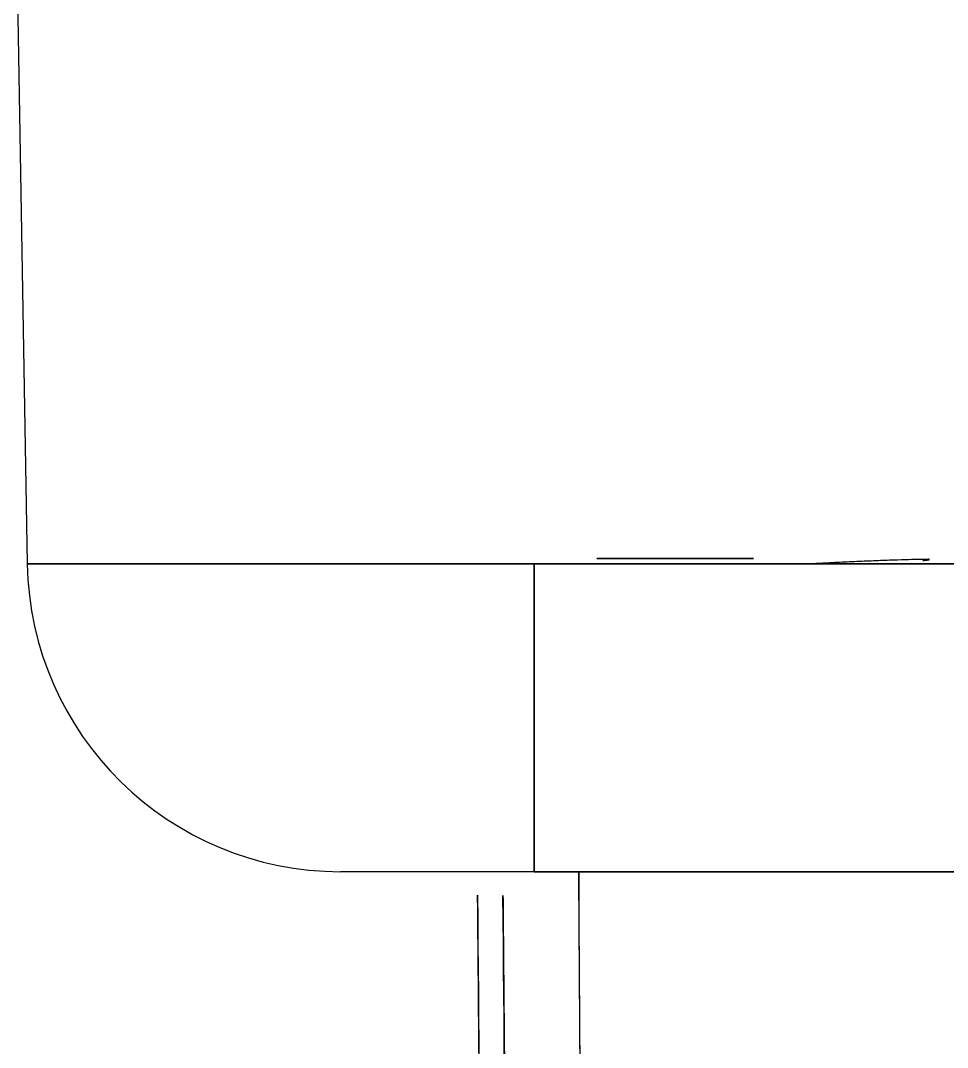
# Model space of a CAD drawing. Extents: x 86520 to 160660, y -2551 to 2752.
# Drawn here: x 86705.91 to 86713.3, y 1576.06 to 1584.25 of the extents above; entities that cross this region are included whole.
import ezdxf

# ---------------------------------------------------------------- set-up
doc = ezdxf.new("R2010")
doc.units = 0
doc.header["$LTSCALE"] = 10
doc.header["$MEASUREMENT"] = 0
doc.layers.add('1', color=7, linetype='CONTINUOUS')

msp = doc.modelspace()

# ---------------------------------------------------------------- linework, layer by layer
at = {"layer": '1', "color": 7, "linetype": 'CONTINUOUS'}
for p, q in [((86705.6907, 1595.5057), (86705.9628, 1579.9176)), ((86710.0057, 1579.9177), (86705.9628, 1579.9177)), ((86710.0057, 1577.4613), (86710.0057, 1579.9177)), ((86710.0057, 1577.4613), (86708.4624, 1577.4613))]:
    msp.add_line(p, q, dxfattribs=at)
msp.add_arc((86708.4624, 1579.9613), 2.5, 181, 270, dxfattribs=at)
for points, degree, knots in [([(86705.9628, 1579.9177), (86705.9629, 1579.9177), (86705.9889, 1579.9177), (86706.0921, 1579.9177), (86706.1693, 1579.9177), (86706.3718, 1579.9177), (86706.4972, 1579.9177), (86706.7912, 1579.9177), (86706.9598, 1579.9177), (86707.334, 1579.9177), (86707.5396, 1579.9177), (86707.9796, 1579.9177), (86708.2141, 1579.9177), (86708.703, 1579.9177), (86708.9574, 1579.9177), (86709.4765, 1579.9177), (86709.7411, 1579.9177), (86710.0057, 1579.9177)], 3, [0, 0, 0, 0, 0.124838, 0.124838, 0.249862, 0.249862, 0.374885, 0.374885, 0.499908, 0.499908, 0.624931, 0.624931, 0.749954, 0.749954, 0.874977, 0.874977, 1, 1, 1, 1]), ([(86710.0057, 1579.9177), (86710.0057, 1579.7559), (86710.0057, 1579.5944), (86710.0057, 1579.278), (86710.0057, 1579.1231), (86710.0057, 1578.8258), (86710.0057, 1578.6833), (86710.0057, 1578.4162), (86710.0057, 1578.2916), (86710.0057, 1578.0648), (86710.0057, 1577.9626), (86710.0057, 1577.7846), (86710.0057, 1577.7087), (86710.0057, 1577.5862), (86710.0057, 1577.5395), (86710.0057, 1577.4772), (86710.0057, 1577.4614), (86710.0057, 1577.4613)], 3, [0, 0, 0, 0, 0.125043, 0.125043, 0.250087, 0.250087, 0.37513, 0.37513, 0.500173, 0.500173, 0.625217, 0.625217, 0.75026, 0.75026, 0.875304, 0.875304, 1, 1, 1, 1]), ([(86710.5054, 1579.9613), (86710.5636, 1579.9613), (86710.6915, 1579.9613), (86710.8811, 1579.9613), (86711.0713, 1579.9613), (86711.2462, 1579.9613), (86711.4019, 1579.9613), (86711.5314, 1579.9613), (86711.6321, 1579.9613), (86711.7039, 1579.9613), (86711.7466, 1579.9613), (86711.7557, 1579.9613), (86711.7557, 1579.9613), (86711.7557, 1579.9613)], 3, [0, 0, 0, 0, 0.080765, 0.180332, 0.281835, 0.38704, 0.491929, 0.593236, 0.692737, 0.792304, 0.893807, 0.999012, 1, 1, 1, 1]), ([(86711.7557, 1579.9613), (86711.7557, 1579.9613), (86711.7557, 1579.9613), (86711.7557, 1579.9613), (86711.7444, 1579.9613), (86711.6997, 1579.9613), (86711.6663, 1579.9613), (86711.5786, 1579.9613), (86711.5244, 1579.9613), (86711.3971, 1579.9613), (86711.3241, 1579.9613), (86711.1621, 1579.9613), (86711.0732, 1579.9613), (86710.8827, 1579.9613), (86710.7812, 1579.9613), (86710.6198, 1579.9613), (86710.5631, 1579.9613), (86710.5055, 1579.9613)], 3, [0, 0, 0, 0, 0.000511, 0.000511, 0.153689, 0.153689, 0.306868, 0.306868, 0.460046, 0.460046, 0.613225, 0.613225, 0.766403, 0.766403, 0.919582, 0.919582, 1, 1, 1, 1]), ([(86710.0057, 1577.4613), (86709.3672, 1577.4613), (86708.4629, 1577.4613), (86708.4624, 1577.4613), (86708.4624, 1577.4613)], 2, [0, 0, 0, 0.499959, 0.999918, 1, 1, 1]), ([(86709.5549, 1577.2729), (86709.5909, 1573.1114), (86709.6363, 1568.9494), (86709.7387, 1562.7086), (86709.7784, 1560.6286), (86709.8362, 1558.2893), (86709.8428, 1558.0294), (86709.8563, 1557.5095), (86709.8771, 1556.7298), (86709.9304, 1554.9111), (86709.9887, 1553.3541), (86710.037, 1552.3181)], 3, [0, 0, 0, 0, 0.5, 0.5, 0.75, 0.75, 0.78125, 0.78125, 0.8125, 0.875, 1, 1, 1, 1]), ([(86710.0371, 1552.3181), (86710.035, 1552.3628), (86710.0309, 1552.4528), (86710.0248, 1552.5887), (86710.0187, 1552.7265), (86710.0126, 1552.8662), (86710.0066, 1553.0077), (86710.0006, 1553.1511), (86709.9947, 1553.2964), (86709.9888, 1553.4436), (86709.9829, 1553.5926), (86709.977, 1553.7435), (86709.9712, 1553.8963), (86709.9654, 1554.0509), (86709.9596, 1554.2074), (86709.9539, 1554.3658), (86709.9482, 1554.5261), (86709.9425, 1554.6882), (86709.9369, 1554.8522), (86709.9313, 1555.0181), (86709.9257, 1555.1858), (86709.9202, 1555.3554), (86709.9147, 1555.5269), (86709.9092, 1555.7002), (86709.9037, 1555.8755), (86709.8983, 1556.0526), (86709.8929, 1556.2315), (86709.8876, 1556.4124), (86709.8823, 1556.5951), (86709.877, 1556.7796), (86709.8717, 1556.9661), (86709.8665, 1557.1544), (86709.8613, 1557.3446), (86709.8561, 1557.5367), (86709.851, 1557.7306), (86709.8459, 1557.9264), (86709.8408, 1558.1241), (86709.8358, 1558.3236), (86709.8307, 1558.525), (86709.8258, 1558.7283), (86709.8208, 1558.9335), (86709.8159, 1559.1405), (86709.811, 1559.3494), (86709.8061, 1559.5602), (86709.8013, 1559.7728), (86709.7965, 1559.9873), (86709.7917, 1560.2037), (86709.787, 1560.422), (86709.7823, 1560.6421), (86709.7776, 1560.8641), (86709.773, 1561.088), (86709.7684, 1561.3137), (86709.7638, 1561.5413), (86709.7592, 1561.7708), (86709.7547, 1562.0021), (86709.7502, 1562.2354), (86709.7457, 1562.4705), (86709.7413, 1562.7074), (86709.7369, 1562.9463), (86709.7325, 1563.187), (86709.7282, 1563.4295), (86709.7239, 1563.674), (86709.7196, 1563.9203), (86709.7153, 1564.1685), (86709.7111, 1564.4186), (86709.7069, 1564.6705), (86709.7028, 1564.9243), (86709.6986, 1565.18), (86709.6945, 1565.4375), (86709.6905, 1565.6969), (86709.6864, 1565.9582), (86709.6824, 1566.2214), (86709.6784, 1566.4864), (86709.6745, 1566.7533), (86709.6706, 1567.0221), (86709.6667, 1567.2927), (86709.6628, 1567.5652), (86709.659, 1567.8396), (86709.6552, 1568.1159), (86709.6514, 1568.394), (86709.6477, 1568.674), (86709.644, 1568.9559), (86709.6403, 1569.2396), (86709.6367, 1569.5252), (86709.633, 1569.8127), (86709.6295, 1570.1021), (86709.6259, 1570.3933), (86709.6224, 1570.6864), (86709.6189, 1570.9813), (86709.6154, 1571.2782), (86709.612, 1571.5769), (86709.6086, 1571.8775), (86709.6052, 1572.1799), (86709.6018, 1572.4842), (86709.5985, 1572.7904), (86709.5952, 1573.0985), (86709.592, 1573.4084), (86709.5888, 1573.7202), (86709.5856, 1574.0339), (86709.5824, 1574.3494), (86709.5793, 1574.6669), (86709.5761, 1574.9861), (86709.5731, 1575.3073), (86709.57, 1575.6303), (86709.567, 1575.9552), (86709.564, 1576.282), (86709.5611, 1576.6106), (86709.5581, 1576.9412), (86709.5562, 1577.1621), (86709.5553, 1577.2729)], 3, [0, 0, 0, 0, 0.005388, 0.01085, 0.016387, 0.021998, 0.027683, 0.033443, 0.039278, 0.045186, 0.05117, 0.057227, 0.063359, 0.069566, 0.075847, 0.082203, 0.088633, 0.095138, 0.101717, 0.108371, 0.1151, 0.121903, 0.128781, 0.135733, 0.14276, 0.149862, 0.157038, 0.164289, 0.171614, 0.179014, 0.186489, 0.194039, 0.201663, 0.209362, 0.217136, 0.224984, 0.232907, 0.240905, 0.248978, 0.257125, 0.265347, 0.273644, 0.282015, 0.290462, 0.298983, 0.307578, 0.316249, 0.324994, 0.333814, 0.342709, 0.351679, 0.360724, 0.369843, 0.379037, 0.388306, 0.39765, 0.407068, 0.416562, 0.42613, 0.435773, 0.445491, 0.455283, 0.465151, 0.475093, 0.48511, 0.495202, 0.505369, 0.515611, 0.525928, 0.536319, 0.546785, 0.557327, 0.567943, 0.578634, 0.589399, 0.60024, 0.611156, 0.622146, 0.633211, 0.644351, 0.655567, 0.666856, 0.678221, 0.689661, 0.701176, 0.712765, 0.72443, 0.736169, 0.747983, 0.759872, 0.771836, 0.783875, 0.795989, 0.808178, 0.820442, 0.83278, 0.845194, 0.857682, 0.870246, 0.882884, 0.895597, 0.908385, 0.921248, 0.934186, 0.947199, 0.960287, 0.97345, 0.986687, 1, 1, 1, 1]), ([(86710.1699, 1552.2443), (86710.1316, 1553.2824), (86710.0847, 1554.8427), (86710.0473, 1556.4054), (86710.0238, 1557.4476), (86710.0127, 1557.9688), (86709.9594, 1560.575), (86709.9254, 1562.661), (86709.836, 1568.9206), (86709.7934, 1573.0959), (86709.7576, 1577.2711)], 3, [0, 0, 0, 0, 0.125, 0.1875, 0.1875, 0.25, 0.25, 0.5, 0.5, 1, 1, 1, 1]), ([(86709.7576, 1577.2711), (86709.7594, 1577.0666), (86709.7629, 1576.6595), (86709.7683, 1576.0521), (86709.7737, 1575.4512), (86709.7792, 1574.8566), (86709.7847, 1574.2684), (86709.7903, 1573.6866), (86709.796, 1573.1112), (86709.8018, 1572.5422), (86709.8076, 1571.9796), (86709.8134, 1571.4234), (86709.8193, 1570.8736), (86709.8253, 1570.3301), (86709.8313, 1569.7931), (86709.8375, 1569.2625), (86709.8436, 1568.7382), (86709.8498, 1568.2204), (86709.8561, 1567.709), (86709.8625, 1567.2039), (86709.8689, 1566.7053), (86709.8754, 1566.213), (86709.8819, 1565.7271), (86709.8885, 1565.2477), (86709.8952, 1564.7746), (86709.9019, 1564.3079), (86709.9087, 1563.8476), (86709.9156, 1563.3938), (86709.9225, 1562.9463), (86709.9295, 1562.5052), (86709.9365, 1562.0705), (86709.9436, 1561.6422), (86709.9508, 1561.2203), (86709.9581, 1560.8048), (86709.9654, 1560.3956), (86709.9727, 1559.9929), (86709.9802, 1559.5966), (86709.9877, 1559.2067), (86709.9953, 1558.8231), (86710.0029, 1558.446), (86710.0106, 1558.0753), (86710.0184, 1557.7109), (86710.0262, 1557.353), (86710.0341, 1557.0014), (86710.0421, 1556.6563), (86710.0501, 1556.3175), (86710.0582, 1555.9851), (86710.0664, 1555.6592), (86710.0746, 1555.3396), (86710.0829, 1555.0264), (86710.0913, 1554.7196), (86710.0997, 1554.4192), (86710.1082, 1554.1253), (86710.1168, 1553.8377), (86710.1255, 1553.5565), (86710.1342, 1553.2817), (86710.143, 1553.0133), (86710.1518, 1552.7513), (86710.1607, 1552.4956), (86710.1669, 1552.3274), (86710.1699, 1552.2443)], 3, [0, 0, 0, 0, 0.024523, 0.048791, 0.072803, 0.09656, 0.120061, 0.143306, 0.166296, 0.189029, 0.211508, 0.23373, 0.255697, 0.277409, 0.298865, 0.320065, 0.341009, 0.361699, 0.382132, 0.40231, 0.422232, 0.441899, 0.46131, 0.480466, 0.499366, 0.51801, 0.536399, 0.554533, 0.572411, 0.590033, 0.607401, 0.624512, 0.641368, 0.657969, 0.674314, 0.690404, 0.706239, 0.721818, 0.737142, 0.75221, 0.767024, 0.781581, 0.795884, 0.809931, 0.823723, 0.83726, 0.850542, 0.863569, 0.87634, 0.888857, 0.901118, 0.913124, 0.924876, 0.936372, 0.947614, 0.9586, 0.969332, 0.97981, 0.990032, 1, 1, 1, 1])]:
    msp.add_open_spline(points, degree=degree, knots=knots, dxfattribs=at)
for points, degree in [([(86710.0057, 1579.9177), (86717.9639, 1579.9177)], 1), ([(86717.9639, 1579.9177), (86715.3112, 1579.9177), (86712.6584, 1579.9177), (86710.0057, 1579.9177)], 3), ([(86710.0057, 1577.4613), (86712.3483, 1577.4613), (86714.6909, 1577.4613), (86717.0335, 1577.4613)], 3), ([(86717.0335, 1577.4613), (86710.0057, 1577.4613)], 1), ([(86710.3615, 1577.4612), (86710.4121, 1569.04), (86710.4682, 1560.6188), (86710.5298, 1552.1976)], 3)]:
    msp.add_open_spline(points, degree=degree, dxfattribs=at)
for points, weights, degree in [([(86712.1627, 1579.9177), (86713.0974, 1579.9668), (86713.1592, 1579.9538)], [1, 0.643492710562, 0.776810002686], 2), ([(86713.1062, 1579.9441), (86713.1579, 1579.9494), (86713.1611, 1579.9524)], [0.88646777954, 0.828417297116, 0.793457017761], 2), ([(86710.5298, 1552.1976), (86710.4743, 1560.6184), (86710.4187, 1569.0395), (86710.3628, 1577.4612)], [0.999999999945, 0.999999999943, 0.999999999942, 0.999999999941], 3)]:
    msp.add_rational_spline(points, weights, degree=degree, dxfattribs=at)

doc.saveas('drawing.dxf')
